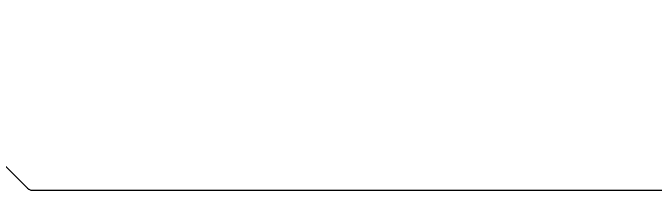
# Model space of a CAD drawing. Extents: x 113.2 to 188.8, y -123.8 to -78.2.
# Drawn here: x 124.57 to 138.97, y -82.15 to -78.17 of the extents above; entities that cross this region are included whole.
import ezdxf

# ---------------------------------------------------------------- set-up
doc = ezdxf.new("R2010")
doc.units = 0
doc.layers.add('BLACK', color=7, linetype='CONTINUOUS')

msp = doc.modelspace()

# ---------------------------------------------------------------- linework, layer by layer
at = {"layer": 'BLACK', "linetype": 'CONTINUOUS'}
for p, q in [((120.956, -78.1691), (124.886, -82.0991)), ((124.886, -82.0991), (124.887, -82.0998)), ((124.887, -82.0998), (124.888, -82.1018)), ((124.888, -82.1018), (124.89, -82.1037)), ((124.89, -82.1037), (124.893, -82.1071)), ((124.893, -82.1071), (124.896, -82.1098)), ((124.896, -82.1098), (124.896, -82.1098)), ((124.896, -82.1098), (124.916, -82.1259)), ((124.916, -82.1259), (124.925, -82.1306)), ((124.925, -82.1306), (124.925, -82.1306)), ((124.925, -82.1306), (124.942, -82.1399)), ((124.942, -82.1399), (124.97, -82.1485)), ((124.97, -82.1485), (124.996, -82.151)), ((124.996, -82.151), (124.996, -82.151)), ((124.996, -82.151), (125, -82.1514)), ((125, -82.1514), (125.004, -82.151)), ((125.004, -82.151), (125.005, -82.1509)), ((125.005, -82.1509), (125.008, -82.151)), ((125.008, -82.151), (125.01, -82.1507)), ((125.01, -82.1507), (176.99, -82.1507))]:
    msp.add_line(p, q, dxfattribs=at)

doc.saveas('drawing.dxf')
